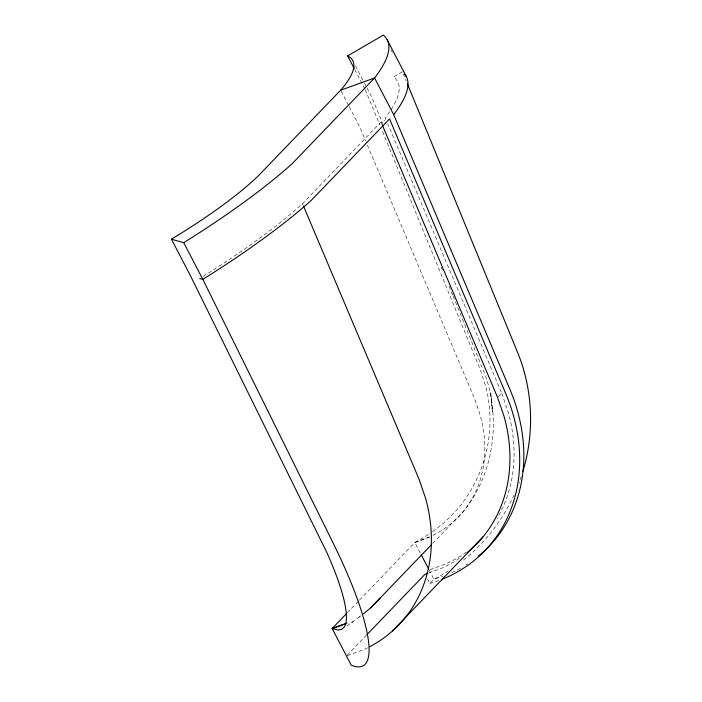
<?xml version="1.0" encoding="UTF-8"?>
<svg xmlns="http://www.w3.org/2000/svg" width="702" height="702" viewBox="0 0 702 702"><rect width="100%" height="100%" fill="white"/><g stroke="black" fill="none" stroke-linecap="round" stroke-linejoin="round"><path stroke-width="0.53" stroke-dasharray="3.51 2.63" d="M203.211 276.325A284.828 60.679 -27.5 0 0 302.483 203.703L381.028 122.016L384.819 120.647M498.288 396.841L501.737 393.252L387.723 123.771M347.323 612.741L358.704 600.903M359.459 600.113L414.838 542.532L430.94 533.011M432.695 543.409L463.039 511.855C493.629 474.596 500.851 421.332 485.679 376.237L453.176 296.305M347.2 655.177L366.075 635.538M427.386 578.887L429.791 583.494L433.924 579.194A174.184 166.023 -74.1 0 0 447.981 571.182M432.669 531.668L443.918 522.946L455.607 511.275A131.792 125.614 -74.1 0 0 485.828 386.793L480.458 370.165L381.616 129.256M346.814 626.017L361.249 615.522L359.055 617.137M351.684 622.613L353.194 621.498M402.439 71.771L393.515 76.974A284.828 60.679 -27.5 0 1 385.161 117.717L386.012 119.735M432.985 535.345L442.435 530.177L453.466 521.788A131.792 108.836 43.9 0 0 480.107 414.821L474.613 398.797L365.996 141.822M420.252 552.939L414.838 542.532L429.492 536.828M414.838 542.532L430.15 536.89M430.063 569.638L446.226 563.741A163.584 135.1 43.9 0 0 465.935 552.377M428.764 572.911L442.093 568.041A163.584 135.1 43.9 0 0 461.802 556.677M347.385 655.624L363.548 649.727A163.584 135.1 43.9 0 0 367.488 647.849M390.882 49.57L392.392 52.466M355.484 65.856L364.022 82.257M364.531 83.222L366.541 87.083M367.041 88.048L372.06 97.701L382.818 124.008M354.685 69.428L364.733 88.724M365.233 89.689L380.001 125.289M341.154 91.181L348.683 105.651M349.192 106.616L359.74 126.886L365.575 140.821M429.124 569.98L433.924 579.194A174.184 143.849 43.9 0 0 442.909 576.245M381.028 122.016L382.309 125.044M302.483 203.703L303.334 205.721M403.264 73.789L406.177 80.879M441.172 266.909L442.418 269.954M449.034 286.17L452.764 295.296M501.737 393.252L508.239 412.223A163.584 135.1 43.9 0 1 496.955 518.611M467.83 563.829A174.184 143.849 43.9 0 1 466.005 564.987M460.38 568.287A174.184 143.849 43.9 0 1 449.692 573.534M521.375 476.254A174.184 166.023 -74.1 0 1 518.927 483.204M514.092 494.857A174.184 166.023 -74.1 0 1 462.127 561.179M438.776 580.545A174.184 143.849 43.9 0 1 429.791 583.494M492.4 411.565L490.768 392.822L492.4 411.565"/><path stroke-width="1.05" d="M340.645 90.216A203.562 43.366 -27.5 0 0 347.648 55.914L383.345 35.1A315.093 67.129 -27.5 0 1 374.596 77.975L340.645 90.216L257.967 176.202A203.562 43.366 -27.5 0 1 171.428 239.18L190.514 275.851L326.728 552.255A131.792 28.308 59.8 0 1 344.261 627.079L341.497 629.457L337.68 630.001L332.151 628.518L346.569 613.53M363.346 613.917L370.779 607.774L431.177 544.989M366.83 634.757L424.991 574.271L427.816 573.253M392.488 630.984L482.915 536.96M370.779 607.774L380.361 597.841M171.428 239.18L183.74 242.69L202.825 279.361L334.398 545.586A174.184 37.417 59.8 0 1 351.246 665.18L332.151 628.518L346.446 623.253M332.151 628.518L346.841 623.429M199.745 278.483L202.825 279.361A315.093 67.129 -27.5 0 0 311.004 200.632L389.549 118.945L506.642 395.709A174.184 143.849 43.9 0 1 441.707 579.431M387.127 39.681L406.212 76.343M478.308 556.221A174.184 143.849 43.9 0 0 510.775 391.409L393.682 114.645L374.596 77.975L291.918 163.961A315.093 67.129 -27.5 0 1 183.74 242.69M347.648 55.914L354.177 68.463M421.244 554.834L428.632 569.032M382.309 125.044L497.604 397.551L504.106 416.523A163.584 135.1 43.9 0 1 466.944 552.764M303.764 206.73L419.059 479.238L425.561 498.209A163.584 135.1 43.9 0 1 369.436 646.858M407.423 83.915L518.357 354.273A174.184 166.023 -74.1 0 1 522.955 471.235M404.589 73.921A315.093 67.129 -27.5 0 1 393.682 114.645"/></g></svg>
